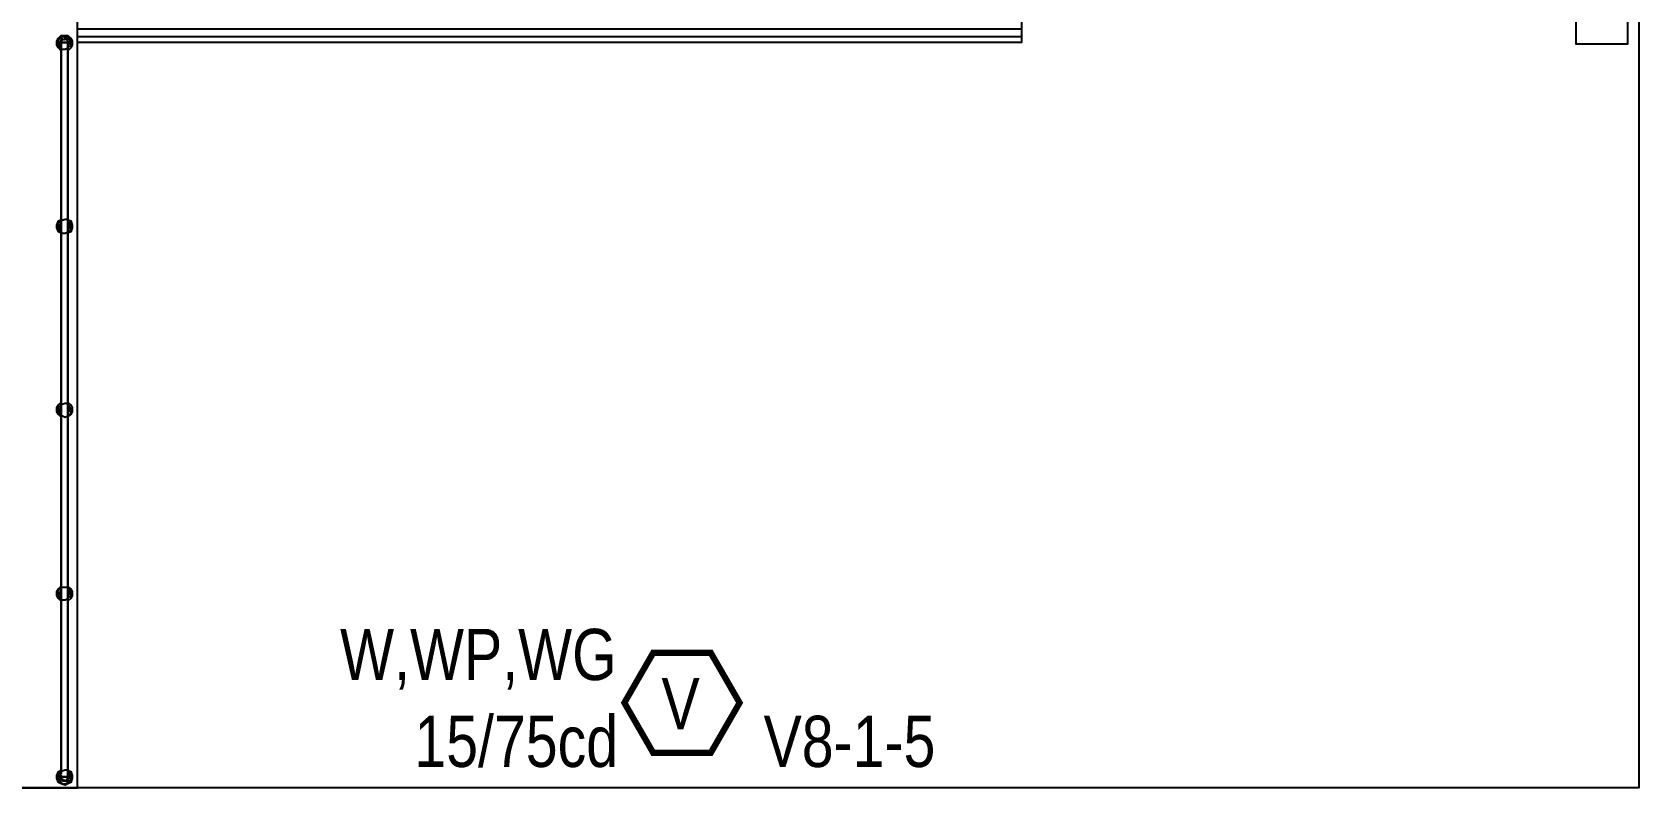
# Model space of a CAD drawing. Header units: inches. Extents: x 9349 to 17082, y 17684 to 25415.
# Drawn here: x 11621.1 to 11997.5, y 21824.5 to 22001.4 of the extents above; entities that cross this region are included whole.
import ezdxf
from ezdxf.enums import TextEntityAlignment as Align

# ---------------------------------------------------------------- set-up
doc = ezdxf.new("R2010")
doc.units = ezdxf.units.IN
doc.header["$LTSCALE"] = 0.25
doc.header["$MEASUREMENT"] = 0
doc.layers.add('BACKGROUND', color=8, linetype='Continuous')
doc.layers.add('STROBE', color=1, linetype='Continuous')
doc.styles.add('Arial', font='arial.ttf', dxfattribs={"width": 0.8})

# ---------------------------------------------------------------- blocks, each defined once
blk = doc.blocks.new('CS405-7A-T WITH LKW-1')
at = {"layer": 'STROBE', "const_width": 1.46}
blk.add_lwpolyline([(13.83, 0.21), (7.08, 11.9), (-6.42, 11.9), (-13.17, 0.21), (-6.42, -11.49), (7.08, -11.49)], close=True, dxfattribs=at)
at = {"layer": 'STROBE', "style": 'Arial', "width": 0.8}
blk.add_text('V', height=12, dxfattribs=at).set_placement((0, 0), align=Align.MIDDLE)
for tag, p in [('W-WP', (-14.98, 11.52)), ('15/75CD', (-14.65, -8.82))]:
    blk.add_attdef(tag, text='', height=12, dxfattribs=at).set_placement(p, align=Align.MIDDLE_RIGHT)
blk.add_attdef('Visual_Circuit', text='', height=12, dxfattribs=at).set_placement((19.45, -8.82), align=Align.MIDDLE_LEFT)

msp = doc.modelspace()

# ---------------------------------------------------------------- linework, layer by layer
at = {"layer": 'BACKGROUND', "ltscale": 3.724933}
msp.add_lwpolyline([(11997.49, 22960.74), (11997.5, 21991)], dxfattribs=at)
at = {"layer": 'BACKGROUND'}
for points in [[(11982.72, 22242.35), (11836.14, 22242.35), (11836.14, 22234.32), (11836.14, 22193.82), (11844.18, 22193.82), (11844.18, 22234.32), (11982.72, 22234.32), (11982.72, 22105.42), (11844.18, 22105.42), (11844.18, 22117.64), (11836.14, 22117.64), (11836.14, 22105.42), (11836.14, 22097.39), (11982.72, 22097.39), (11982.72, 21998.71), (11994.93, 21998.71), (11994.93, 22097.39), (11997.5, 22097.39)], [(10352.75, 21925.1), (10352.75, 21824.5), (11631.72, 21824.5), (11631.72, 22097.39), (11852.86, 22097.39), (11852.86, 22096.42), (11852.86, 22001.28), (11852.86, 21999.03), (11631.72, 21999.03), (11631.72, 22000.32), (11631.72, 22002.25), (11852.86, 22002.25), (11852.86, 22000.32), (11631.72, 22000.32)], [(11627.86, 21997.1), (11627.22, 21997.75), (11626.89, 21998.39), (11626.89, 21999.35), (11627.22, 22000), (11627.86, 22000.64), (11628.82, 22000.64), (11629.47, 22000.64), (11630.11, 22000), (11630.43, 21999.35), (11630.43, 21998.39), (11630.11, 21997.75), (11629.47, 21997.1)], [(11629.47, 21997.75), (11630.11, 21998.39), (11630.11, 21999.03), (11629.79, 22000), (11629.14, 22000.32), (11628.82, 22000.32), (11627.86, 22000.32), (11627.22, 21999.67), (11627.22, 21998.71), (11627.54, 21997.75), (11628.18, 21997.42), (11628.82, 21997.42), (11629.47, 21997.75), (11630.11, 21998.39), (11630.11, 21999.03), (11629.79, 22000), (11629.14, 22000.32), (11628.82, 22000.32), (11627.86, 22000.32), (11627.22, 21999.67), (11627.22, 21998.71), (11627.54, 21997.75), (11627.86, 21997.75)], [(11628.18, 22000), (11627.86, 21999.67), (11627.86, 21999.35), (11627.86, 21999.67), (11627.86, 21999.35), (11627.54, 21999.03), (11627.86, 21998.39), (11627.54, 21999.03), (11627.86, 21999.35), (11627.54, 21999.03), (11627.86, 21998.39), (11627.86, 21998.71), (11627.86, 21999.35)], [(11627.86, 21998.71), (11627.86, 21999.35), (11628.18, 21999.67), (11627.86, 21999.35), (11627.86, 21998.71), (11627.86, 21998.39), (11627.86, 21998.71), (11627.54, 21999.03), (11627.54, 21998.39)], [(11628.82, 22000), (11628.5, 21999.67), (11628.82, 22000), (11629.14, 21999.67), (11628.82, 22000), (11628.5, 21999.67), (11628.82, 22000), (11629.14, 21999.67), (11629.47, 21999.35), (11629.79, 21998.71), (11629.47, 21999.35), (11629.47, 21998.71), (11629.47, 21999.35), (11629.47, 21998.71), (11629.47, 21998.39), (11629.47, 21998.71), (11629.47, 21998.39), (11629.47, 21956.6), (11629.47, 21956.28), (11629.47, 21955.32), (11629.47, 21913.53), (11629.47, 21913.21), (11629.47, 21913.53), (11629.47, 21955.32), (11629.47, 21956.28), (11629.47, 21956.6), (11629.47, 21998.39), (11629.47, 21999.03), (11629.47, 21998.39), (11629.79, 21998.71), (11629.47, 21998.39), (11629.47, 21999.03), (11629.14, 21999.03), (11628.82, 21999.03), (11628.5, 21999.03), (11628.18, 21999.03), (11627.86, 21999.03), (11627.86, 21998.71), (11627.86, 21999.03), (11627.86, 21998.71), (11627.86, 21999.35), (11627.86, 21998.71), (11627.86, 21998.39), (11627.86, 21998.71), (11627.86, 21999.35), (11628.18, 21999.67), (11627.86, 21999.35), (11627.86, 21998.71), (11627.86, 21998.39), (11627.86, 21998.71), (11627.86, 21999.35), (11628.18, 21999.67), (11627.86, 21999.35)], [(11627.86, 21999.67), (11627.86, 21999.67)], [(11627.86, 21998.39), (11627.86, 21998.71), (11627.86, 21999.35), (11628.18, 21999.67), (11627.86, 21999.35), (11628.18, 21999.67), (11627.86, 21999.67)], [(11627.86, 21999.67), (11627.86, 21999.67)], [(11627.86, 21999.35), (11627.86, 21999.35)], [(11627.86, 21999.35), (11627.86, 21999.35)], [(11627.86, 21999.35), (11627.86, 21999.35)], [(11627.86, 21999.35), (11627.86, 21999.35)], [(11627.86, 21999.35), (11627.86, 21999.35)], [(11627.86, 21999.35), (11627.86, 21999.35)], [(11627.86, 21999.35), (11627.86, 21999.35)], [(11627.86, 21999.35), (11627.86, 21999.35)], [(11627.86, 21999.03), (11627.86, 21999.03)], [(11627.86, 21999.03), (11627.86, 21999.03)], [(11628.18, 21999.03), (11628.18, 21999.03)], [(11628.18, 21999.03), (11628.18, 21999.03)], [(11628.18, 21999.03), (11628.18, 21999.03)], [(11628.18, 21999.03), (11628.18, 21999.03)], [(11628.18, 21999.03), (11628.18, 21999.03)], [(11628.5, 21999.03), (11628.18, 21999.03)], [(11628.18, 21999.03), (11628.18, 21999.03)], [(11628.82, 22000), (11628.5, 22000)], [(11628.82, 22000), (11628.5, 22000)], [(11628.82, 22000), (11628.5, 22000)], [(11628.82, 22000), (11628.5, 22000)], [(11628.5, 21999.67), (11628.82, 22000)], [(11628.82, 21999.03), (11628.5, 21999.03)], [(11629.14, 22000), (11628.82, 22000)], [(11629.14, 22000), (11628.82, 22000)], [(11629.47, 21999.67), (11629.14, 22000), (11628.82, 22000), (11629.14, 21999.67), (11629.47, 21999.35), (11629.47, 21998.71), (11629.47, 21998.39), (11629.47, 21998.71)], [(11628.82, 22000), (11629.14, 21999.67)], [(11628.82, 21999.03), (11628.82, 21999.03)], [(11628.82, 21999.03), (11628.82, 21999.03)], [(11628.82, 21999.03), (11628.82, 21999.03)], [(11628.82, 21999.03), (11628.82, 21999.03)], [(11628.82, 21999.03), (11628.82, 21999.03)], [(11629.14, 21999.03), (11628.82, 21999.03)], [(11628.82, 21999.03), (11628.82, 21999.03)], [(11629.14, 22000), (11629.14, 22000)], [(11629.47, 21999.67), (11629.14, 22000)], [(11629.47, 21999.67), (11629.14, 22000)], [(11629.14, 21999.67), (11629.47, 21999.35)], [(11629.14, 21999.67), (11629.47, 21999.35)], [(11629.14, 21999.67), (11629.47, 21999.35)], [(11629.14, 21999.67), (11629.47, 21999.35)], [(11629.14, 21999.67), (11629.47, 21999.35)], [(11629.14, 21999.03), (11629.14, 21999.03)], [(11629.14, 21999.03), (11629.14, 21999.03)], [(11629.14, 21999.03), (11629.14, 21999.03)], [(11629.14, 21999.03), (11629.14, 21999.03)], [(11629.14, 21999.03), (11629.14, 21999.03)], [(11629.14, 21999.03), (11629.14, 21999.03)], [(11629.47, 21999.35), (11629.47, 21998.71)], [(11629.47, 21999.35), (11629.47, 21999.35)], [(11629.47, 21999.35), (11629.47, 21998.71)], [(11629.47, 21999.35), (11629.47, 21999.35)], [(11629.47, 21999.35), (11629.47, 21999.35)], [(11629.47, 21999.35), (11629.47, 21999.35)], [(11629.47, 21999.35), (11629.47, 21999.35)], [(11629.47, 21999.35), (11629.47, 21999.35)], [(11629.47, 21999.35), (11629.47, 21999.35)], [(11629.47, 21999.35), (11629.47, 21998.71)], [(11629.47, 21999.35), (11629.47, 21999.35)], [(11629.79, 21999.35), (11629.79, 21998.71), (11629.79, 21999.35), (11629.79, 21998.71), (11629.47, 21998.39), (11629.47, 21956.6), (11629.47, 21956.28), (11629.47, 21955.32), (11629.47, 21913.53), (11629.47, 21913.21), (11629.47, 21912.57), (11629.47, 21913.21), (11629.47, 21912.57), (11629.47, 21913.21), (11629.47, 21912.57), (11629.47, 21913.21), (11629.47, 21912.57), (11629.79, 21912.89)], [(11629.47, 21999.03), (11629.47, 21999.03)], [(11629.47, 21999.03), (11629.47, 21999.03)], [(11629.47, 21998.71), (11629.47, 21998.39)], [(11997.5, 21991), (11997.5, 21824.5), (11704.04, 21824.5), (11687, 21824.5), (10352.75, 21824.5), (10352.75, 21935.07), (10352.75, 21937.32), (10362.39, 21938.28), (10371.07, 21942.14), (10378.47, 21947.92)], [(11627.86, 21954.35), (11627.22, 21954.67), (11626.89, 21955.64), (11626.89, 21956.28), (11627.22, 21957.25), (11627.86, 21957.57)], [(11629.47, 21954.67), (11630.11, 21955.32), (11630.11, 21956.28), (11629.79, 21956.92), (11629.14, 21957.57), (11628.82, 21957.57), (11627.86, 21957.25), (11627.22, 21956.6), (11627.22, 21955.64), (11627.54, 21955), (11627.86, 21954.67)], [(11629.47, 21957.57), (11630.11, 21957.25), (11630.43, 21956.28), (11630.43, 21955.64), (11630.11, 21954.67), (11629.47, 21954.35)], [(11627.86, 21957.25), (11627.22, 21956.6), (11627.22, 21955.64), (11627.54, 21955), (11628.18, 21954.35), (11628.82, 21954.35), (11629.47, 21954.67), (11630.11, 21955.32), (11630.11, 21956.28), (11629.79, 21956.92), (11629.47, 21957.25)], [(11627.86, 21955.32), (11627.54, 21956.28), (11627.86, 21956.28), (11627.54, 21956.28), (11627.86, 21955.32), (11627.86, 21955.64), (11627.86, 21956.28), (11627.86, 21955.64), (11627.86, 21955.32), (11627.86, 21955.64), (11627.54, 21956.28), (11627.54, 21955.64)], [(11627.86, 21956.28), (11627.86, 21956.28)], [(11627.86, 21956.28), (11627.86, 21956.28)], [(11627.86, 21955.64), (11627.86, 21956.28)], [(11627.86, 21956.28), (11627.86, 21956.28)], [(11627.86, 21955.64), (11627.86, 21956.28)], [(11627.86, 21956.28), (11627.86, 21956.28)], [(11627.86, 21956.28), (11627.86, 21956.28)], [(11627.86, 21955.64), (11627.86, 21956.28)], [(11627.86, 21956.28), (11627.86, 21956.28)], [(11627.86, 21955.64), (11627.86, 21956.28)], [(11627.86, 21956.28), (11627.86, 21956.28)], [(11627.86, 21956.28), (11627.86, 21956.28)], [(11627.86, 21955.32), (11627.86, 21955.64)], [(11627.86, 21955.32), (11627.86, 21955.64)], [(11627.86, 21955.32), (11627.86, 21955.64)], [(11627.86, 21955.32), (11627.86, 21955.64)], [(11627.86, 21955.32), (11627.86, 21955.64)], [(11627.86, 21955.32), (11627.86, 21913.53)], [(11629.47, 21955), (11629.47, 21955.32), (11629.47, 21955.64), (11629.79, 21955.64), (11629.47, 21956.6), (11629.47, 21956.28), (11629.47, 21955.64), (11629.47, 21955.32), (11629.47, 21955.64), (11629.47, 21956.28), (11629.47, 21956.6), (11629.47, 21956.28), (11629.47, 21955.64), (11629.47, 21955.32), (11629.47, 21955.64), (11629.47, 21956.28)], [(11629.79, 21956.6), (11629.79, 21955.64), (11629.47, 21955.64), (11629.79, 21955.64), (11629.47, 21956.6), (11629.47, 21956.28), (11629.47, 21955.64), (11629.47, 21955.32), (11629.47, 21955.64), (11629.47, 21956.28), (11629.47, 21956.6), (11629.47, 21956.28), (11629.47, 21955.64), (11629.47, 21956.28), (11629.47, 21956.6), (11629.47, 21956.28), (11629.47, 21955.64), (11629.47, 21955.32)], [(11627.86, 21911.28), (11627.22, 21911.92), (11626.89, 21912.57), (11626.89, 21913.53), (11627.22, 21914.17), (11627.86, 21914.82)], [(11629.47, 21911.6), (11630.11, 21912.25), (11630.11, 21913.21), (11629.79, 21913.85), (11629.14, 21914.5), (11628.82, 21914.5), (11627.86, 21914.17), (11627.22, 21913.53), (11627.22, 21912.89), (11627.54, 21911.92), (11627.86, 21911.6)], [(11627.86, 21914.17), (11627.22, 21913.53), (11627.22, 21912.89), (11627.54, 21911.92), (11628.18, 21911.6), (11628.82, 21911.28), (11629.47, 21911.6), (11630.11, 21912.25), (11630.11, 21913.21), (11629.79, 21913.85), (11629.47, 21914.17)], [(11627.86, 21913.21), (11627.86, 21912.57), (11627.86, 21913.21), (11627.86, 21913.53), (11627.86, 21913.21), (11627.86, 21913.53), (11627.86, 21913.21), (11627.86, 21912.57), (11627.54, 21913.21), (11627.86, 21912.57), (11627.54, 21913.21), (11627.54, 21912.57)], [(11627.86, 21913.53), (11627.54, 21913.21)], [(11627.86, 21913.53), (11627.54, 21913.21)], [(11627.86, 21913.53), (11627.54, 21913.21)], [(11627.54, 21913.21), (11627.86, 21912.57)], [(11627.86, 21913.21), (11627.86, 21913.53)], [(11627.86, 21913.21), (11627.86, 21913.53)], [(11627.86, 21913.21), (11627.86, 21913.53)], [(11627.86, 21913.21), (11627.86, 21913.53)], [(11627.86, 21912.57), (11627.86, 21913.21)], [(11627.86, 21912.57), (11627.86, 21913.21)], [(11627.86, 21912.57), (11627.86, 21913.21)], [(11627.86, 21912.57), (11627.86, 21913.21)], [(11627.86, 21912.57), (11627.86, 21913.21)], [(11627.86, 21912.57), (11627.86, 21913.21)], [(11627.86, 21912.57), (11627.86, 21912.57)], [(11627.86, 21912.57), (11627.86, 21912.57)], [(11627.86, 21912.57), (11627.86, 21912.57)], [(11627.86, 21912.57), (11627.86, 21912.57)], [(11627.86, 21912.57), (11627.86, 21912.57)], [(11627.86, 21912.57), (11627.86, 21912.57)], [(11627.86, 21912.57), (11627.86, 21912.57)], [(11627.86, 21912.57), (11627.86, 21912.57)], [(11629.47, 21914.82), (11630.11, 21914.17), (11630.43, 21913.53), (11630.43, 21912.57), (11630.11, 21911.92), (11629.47, 21911.28)], [(11629.47, 21913.53), (11629.47, 21913.21)], [(11629.47, 21913.53), (11629.47, 21913.21)], [(11629.47, 21913.53), (11629.47, 21913.21)], [(11629.47, 21913.53), (11629.47, 21913.21)], [(11629.47, 21913.53), (11629.47, 21913.21)], [(11629.47, 21913.53), (11629.47, 21913.21)], [(11629.47, 21913.21), (11629.47, 21912.57)], [(11629.47, 21913.21), (11629.47, 21912.57)], [(11629.47, 21912.57), (11629.47, 21912.57)], [(11629.47, 21912.57), (11629.47, 21912.57)], [(11629.47, 21912.57), (11629.47, 21912.57)], [(11629.47, 21912.57), (11629.47, 21912.57)], [(11629.47, 21912.57), (11629.47, 21912.57)], [(11629.47, 21912.57), (11629.47, 21912.57)], [(11629.47, 21912.57), (11629.47, 21912.57)], [(11629.47, 21912.57), (11629.47, 21912.57)], [(11629.79, 21912.57), (11629.79, 21913.53), (11629.79, 21912.89), (11629.79, 21913.21)], [(11627.86, 21868.21), (11627.22, 21868.85), (11626.89, 21869.5), (11626.89, 21870.46), (11627.22, 21871.1), (11627.86, 21871.75)], [(11627.86, 21871.42), (11627.22, 21870.78), (11627.22, 21869.82), (11627.54, 21868.85), (11628.18, 21868.53), (11628.82, 21868.53), (11629.47, 21868.85), (11630.11, 21869.5), (11630.11, 21870.14), (11629.79, 21871.1), (11629.47, 21871.42)], [(11629.47, 21868.85), (11630.11, 21869.5), (11630.11, 21870.14), (11629.79, 21871.1), (11629.14, 21871.42), (11628.82, 21871.42), (11627.86, 21871.42), (11627.22, 21870.78), (11627.22, 21869.82), (11627.54, 21868.85), (11627.86, 21868.85)], [(11627.86, 21870.78), (11627.86, 21870.78)], [(11629.47, 21871.75), (11630.11, 21871.1), (11630.43, 21870.46), (11630.43, 21869.5), (11630.11, 21868.85), (11629.47, 21868.21)], [(11627.54, 21869.5), (11627.54, 21870.14), (11627.86, 21869.82), (11627.86, 21870.46), (11627.86, 21869.82), (11627.86, 21869.5), (11627.86, 21827.71)], [(11627.86, 21870.46), (11627.54, 21870.14), (11627.86, 21869.5)], [(11627.86, 21869.82), (11627.86, 21870.46)], [(11627.86, 21870.46), (11627.86, 21870.46)], [(11627.86, 21869.82), (11627.86, 21870.46)], [(11627.86, 21870.46), (11627.86, 21870.46)], [(11627.86, 21869.82), (11627.86, 21870.46)], [(11627.86, 21870.46), (11627.86, 21870.46)], [(11627.86, 21869.82), (11627.86, 21870.46)], [(11627.86, 21870.46), (11627.86, 21870.46)], [(11627.86, 21869.82), (11627.86, 21870.46)], [(11627.86, 21870.46), (11627.86, 21870.46)], [(11627.86, 21869.82), (11627.86, 21870.46)], [(11627.86, 21870.46), (11627.86, 21870.46)], [(11627.86, 21869.82), (11627.86, 21870.46)], [(11627.86, 21870.46), (11627.86, 21870.46)], [(11627.86, 21869.82), (11627.86, 21870.46)], [(11627.86, 21870.46), (11627.86, 21870.46)], [(11627.86, 21869.5), (11627.86, 21869.82)], [(11627.86, 21869.5), (11627.86, 21869.82)], [(11627.86, 21869.5), (11627.86, 21869.82)], [(11627.86, 21869.5), (11627.86, 21869.82)], [(11627.86, 21869.5), (11627.86, 21869.82)], [(11627.86, 21869.5), (11627.86, 21869.82)], [(11627.86, 21869.5), (11627.86, 21869.82)], [(11627.86, 21869.5), (11627.86, 21869.82)], [(11629.47, 21827.39), (11629.47, 21826.75), (11629.47, 21827.39), (11629.47, 21827.71), (11629.47, 21827.39), (11629.47, 21826.75), (11629.79, 21826.75), (11629.47, 21827.71), (11629.47, 21827.39), (11629.47, 21826.75), (11629.47, 21827.39), (11629.47, 21827.71), (11629.47, 21827.39), (11629.47, 21826.75), (11629.47, 21827.39), (11629.47, 21827.71), (11629.47, 21827.39), (11629.47, 21826.75), (11629.47, 21827.39), (11629.47, 21827.71), (11629.47, 21869.5), (11629.79, 21869.82), (11629.47, 21870.46), (11629.47, 21869.82), (11629.47, 21870.46), (11629.47, 21869.82), (11629.47, 21869.5), (11629.47, 21869.82), (11629.47, 21870.46), (11629.47, 21869.82), (11629.47, 21869.5), (11629.47, 21869.82), (11629.47, 21870.46)], [(11629.79, 21869.82), (11629.47, 21870.46)], [(11629.47, 21870.46), (11629.47, 21870.46)], [(11629.47, 21870.46), (11629.47, 21870.46)], [(11629.47, 21870.46), (11629.47, 21870.46)], [(11629.47, 21870.46), (11629.47, 21870.46)], [(11629.47, 21870.46), (11629.47, 21869.82)], [(11629.47, 21870.46), (11629.47, 21870.46)], [(11629.47, 21870.46), (11629.47, 21870.46)], [(11629.47, 21870.46), (11629.47, 21870.46)], [(11629.47, 21870.46), (11629.47, 21870.46)], [(11629.47, 21869.5), (11629.79, 21869.82)], [(11629.47, 21869.5), (11629.79, 21869.82)], [(11629.47, 21869.82), (11629.47, 21869.5)], [(11629.47, 21869.82), (11629.47, 21869.5)], [(11629.79, 21869.82), (11629.79, 21870.46)], [(11629.47, 21828.67), (11630.11, 21828.35), (11630.43, 21827.39), (11630.43, 21826.75), (11630.11, 21825.78), (11629.47, 21825.46), (11628.82, 21825.14), (11627.86, 21825.46), (11627.22, 21825.78), (11626.89, 21826.75), (11626.89, 21827.39), (11627.22, 21828.35), (11627.86, 21828.67)], [(11627.86, 21828.35), (11627.22, 21827.71), (11627.22, 21826.75), (11627.54, 21826.1), (11628.18, 21825.46), (11628.82, 21825.46), (11629.47, 21825.78), (11630.11, 21826.42), (11630.11, 21827.39), (11629.79, 21828.03), (11629.47, 21828.35)], [(11629.79, 21827.71), (11629.79, 21826.75), (11629.47, 21826.75), (11629.79, 21826.75), (11629.47, 21827.71), (11629.47, 21827.39), (11629.47, 21827.07), (11629.14, 21827.07), (11628.82, 21827.07), (11628.5, 21827.07), (11628.18, 21827.07), (11627.86, 21827.07), (11627.86, 21827.39), (11627.86, 21827.07), (11627.86, 21827.39), (11627.54, 21827.39), (11627.86, 21826.42), (11628.18, 21826.1), (11628.82, 21826.1), (11629.14, 21826.1), (11628.82, 21826.1), (11628.18, 21826.1), (11628.82, 21826.1), (11629.14, 21826.1), (11628.82, 21826.1), (11628.18, 21826.42), (11627.86, 21826.42), (11627.86, 21826.75), (11627.86, 21827.39), (11627.86, 21826.75), (11627.86, 21826.42), (11628.18, 21826.42), (11627.86, 21826.42), (11627.86, 21826.75), (11627.86, 21827.39), (11627.86, 21826.75), (11627.86, 21826.42), (11628.18, 21826.42), (11628.82, 21826.1), (11629.14, 21826.1), (11628.82, 21826.1), (11628.18, 21826.42), (11627.86, 21826.42), (11627.86, 21826.75), (11627.86, 21827.39), (11627.86, 21826.75), (11627.54, 21827.39), (11627.54, 21826.75)], [(11628.18, 21826.1), (11627.86, 21826.42), (11628.18, 21826.1), (11628.82, 21826.1), (11629.14, 21826.1), (11629.47, 21826.1), (11629.47, 21826.42), (11629.47, 21826.1), (11629.47, 21826.42), (11629.47, 21826.1), (11629.14, 21826.1), (11628.82, 21826.1), (11628.18, 21826.42), (11627.86, 21826.42), (11627.86, 21826.75), (11627.86, 21827.39), (11627.86, 21826.75), (11627.86, 21826.42), (11628.18, 21826.42), (11628.82, 21826.1), (11629.14, 21826.1), (11628.82, 21826.1), (11628.18, 21826.42), (11628.82, 21826.1), (11629.14, 21826.1), (11628.82, 21826.1), (11628.18, 21826.42), (11627.86, 21826.42), (11627.54, 21827.39), (11627.86, 21827.39), (11627.54, 21827.39), (11627.86, 21826.42), (11628.18, 21826.1), (11627.86, 21826.42), (11628.18, 21826.1), (11628.5, 21826.1)], [(11627.86, 21827.39), (11627.86, 21827.39)], [(11627.86, 21827.39), (11627.86, 21827.39)], [(11627.86, 21826.42), (11627.86, 21826.75), (11627.86, 21827.39)], [(11627.86, 21827.39), (11627.86, 21827.39)], [(11627.86, 21827.39), (11627.86, 21827.39)], [(11627.86, 21827.39), (11627.86, 21827.39)], [(11627.86, 21827.39), (11627.86, 21827.39)], [(11627.86, 21827.39), (11627.86, 21827.39)], [(11627.86, 21827.39), (11627.86, 21827.39)], [(11627.86, 21827.07), (11627.86, 21827.07)], [(11627.86, 21827.07), (11627.86, 21827.07)], [(11628.18, 21827.07), (11628.18, 21827.07)], [(11628.18, 21827.07), (11628.18, 21827.07)], [(11628.18, 21827.07), (11628.18, 21827.07)], [(11628.5, 21827.07), (11628.18, 21827.07)], [(11628.18, 21827.07), (11628.18, 21827.07)], [(11628.18, 21827.07), (11628.18, 21827.07)], [(11628.18, 21827.07), (11628.5, 21827.07)], [(11628.5, 21827.07), (11628.18, 21827.07)], [(11628.18, 21827.07), (11628.18, 21827.07)], [(11628.82, 21827.07), (11628.5, 21827.07)], [(11628.5, 21827.07), (11628.82, 21827.07)], [(11628.82, 21827.07), (11628.5, 21827.07)], [(11628.82, 21827.07), (11628.82, 21827.07)], [(11628.82, 21827.07), (11628.82, 21827.07)], [(11628.82, 21827.07), (11628.82, 21827.07)], [(11629.14, 21827.07), (11628.82, 21827.07)], [(11628.82, 21827.07), (11628.82, 21827.07)], [(11628.82, 21827.07), (11628.82, 21827.07)], [(11628.82, 21827.07), (11629.14, 21827.07)], [(11629.14, 21827.07), (11628.82, 21827.07)], [(11628.82, 21827.07), (11628.82, 21827.07)], [(11628.82, 21826.1), (11628.82, 21826.1)], [(11629.14, 21827.07), (11629.14, 21827.07)], [(11629.14, 21827.07), (11629.14, 21827.07)], [(11629.14, 21827.07), (11629.14, 21827.07)], [(11629.14, 21827.07), (11629.14, 21827.07)], [(11629.14, 21827.07), (11629.14, 21827.07)], [(11629.14, 21827.07), (11629.14, 21827.07)], [(11629.47, 21826.1), (11629.47, 21826.42), (11629.14, 21826.42), (11629.47, 21826.42), (11629.14, 21826.42), (11629.47, 21826.42), (11629.14, 21826.42), (11629.47, 21826.42), (11629.14, 21826.42), (11629.47, 21826.42), (11629.14, 21826.42)], [(11629.47, 21827.07), (11629.47, 21827.07)], [(11629.47, 21827.07), (11629.47, 21827.07)], [(11629.47, 21826.75), (11629.47, 21826.75)], [(11629.47, 21826.75), (11629.47, 21826.75)], [(11629.47, 21826.75), (11629.47, 21826.75)], [(11629.47, 21826.75), (11629.47, 21826.75)], [(11629.47, 21826.75), (11629.47, 21826.75)], [(11629.47, 21826.75), (11629.47, 21826.75)], [(11629.47, 21826.75), (11629.47, 21826.75)], [(11629.47, 21826.75), (11629.47, 21826.75)]]:
    msp.add_lwpolyline(points, dxfattribs=at)
for points in [[(11629.14, 21999.03), (11628.82, 21999.03), (11628.5, 21999.03), (11628.18, 21999.03), (11628.5, 21999.03), (11628.82, 21999.03)], [(11629.14, 21999.03), (11628.82, 21999.03), (11628.5, 21999.03), (11628.18, 21999.03), (11628.5, 21999.03), (11628.82, 21999.03)], [(11628.82, 22000), (11628.5, 21999.67), (11628.82, 22000), (11629.14, 21999.67), (11628.82, 22000), (11628.5, 21999.67), (11628.82, 22000), (11629.14, 21999.67), (11629.47, 21999.35), (11629.14, 21999.67)], [(11629.14, 22000), (11629.47, 21999.67)], [(11629.47, 21998.71), (11629.47, 21999.35), (11629.47, 21998.71), (11629.47, 21998.39)], [(11627.86, 21955.32), (11627.86, 21955.64), (11627.86, 21956.28), (11627.54, 21956.28)], [(11627.86, 21956.28), (11627.86, 21955.64)], [(11627.86, 21955.32), (11627.86, 21955.64), (11627.86, 21955.32), (11627.86, 21913.53)], [(11629.79, 21956.28), (11629.79, 21955.64)], [(11629.47, 21913.53), (11629.79, 21912.89), (11629.47, 21912.57), (11629.79, 21912.89)], [(11629.47, 21913.21), (11629.47, 21913.53)], [(11627.86, 21869.5), (11627.54, 21870.14), (11627.86, 21870.46), (11627.54, 21870.14)], [(11627.86, 21827.71), (11627.86, 21869.5), (11627.86, 21869.82), (11627.86, 21870.46), (11627.86, 21869.82), (11627.86, 21869.5)], [(11629.47, 21869.82), (11629.47, 21870.46), (11629.47, 21869.82), (11629.47, 21869.5)], [(11629.47, 21869.5), (11629.47, 21827.71), (11629.47, 21827.39), (11629.47, 21827.07), (11629.47, 21827.39), (11629.47, 21827.71)], [(11629.79, 21870.46), (11629.79, 21869.82)], [(11628.82, 21828.67), (11627.86, 21828.35), (11627.22, 21827.71), (11627.22, 21826.75), (11627.54, 21826.1), (11628.18, 21825.46), (11628.82, 21825.46), (11629.47, 21825.78), (11630.11, 21826.42), (11630.11, 21827.39), (11629.79, 21828.03), (11629.14, 21828.67)], [(11629.14, 21827.07), (11628.82, 21827.07), (11628.5, 21827.07), (11628.18, 21827.07), (11628.5, 21827.07), (11628.82, 21827.07)], [(11629.79, 21827.39), (11629.79, 21826.75)]]:
    msp.add_lwpolyline(points, close=True, dxfattribs=at)
at = {"layer": 'BACKGROUND', "ltscale": 0.215}
for points in [[(11627.86, 21955.64), (11627.86, 21998.71)], [(11629.47, 21913.21), (11629.47, 21869.5)]]:
    msp.add_lwpolyline(points, close=True, dxfattribs=at)
for points in [[(11627.86, 21998.71), (11627.86, 21955.64)], [(11629.47, 21869.5), (11629.47, 21913.21)]]:
    msp.add_lwpolyline(points, dxfattribs=at)
at = {"layer": 'BACKGROUND', "ltscale": 0.216667}
msp.add_lwpolyline([(11627.86, 21870.46), (11627.86, 21913.53)], close=True, dxfattribs=at)
msp.add_lwpolyline([(11627.86, 21913.53), (11627.86, 21870.46)], dxfattribs=at)

# ---------------------------------------------------------------- block references
at = {"layer": 'STROBE'}
msp.add_blockref('CS405-7A-T WITH LKW-1', (11772.99, 21844.2), dxfattribs=at).add_auto_attribs({'W-WP': 'W,WP,WG', 'Visual_Circuit': 'V8-1-5', '15/75CD': '15/75cd'})

doc.saveas('drawing.dxf')
